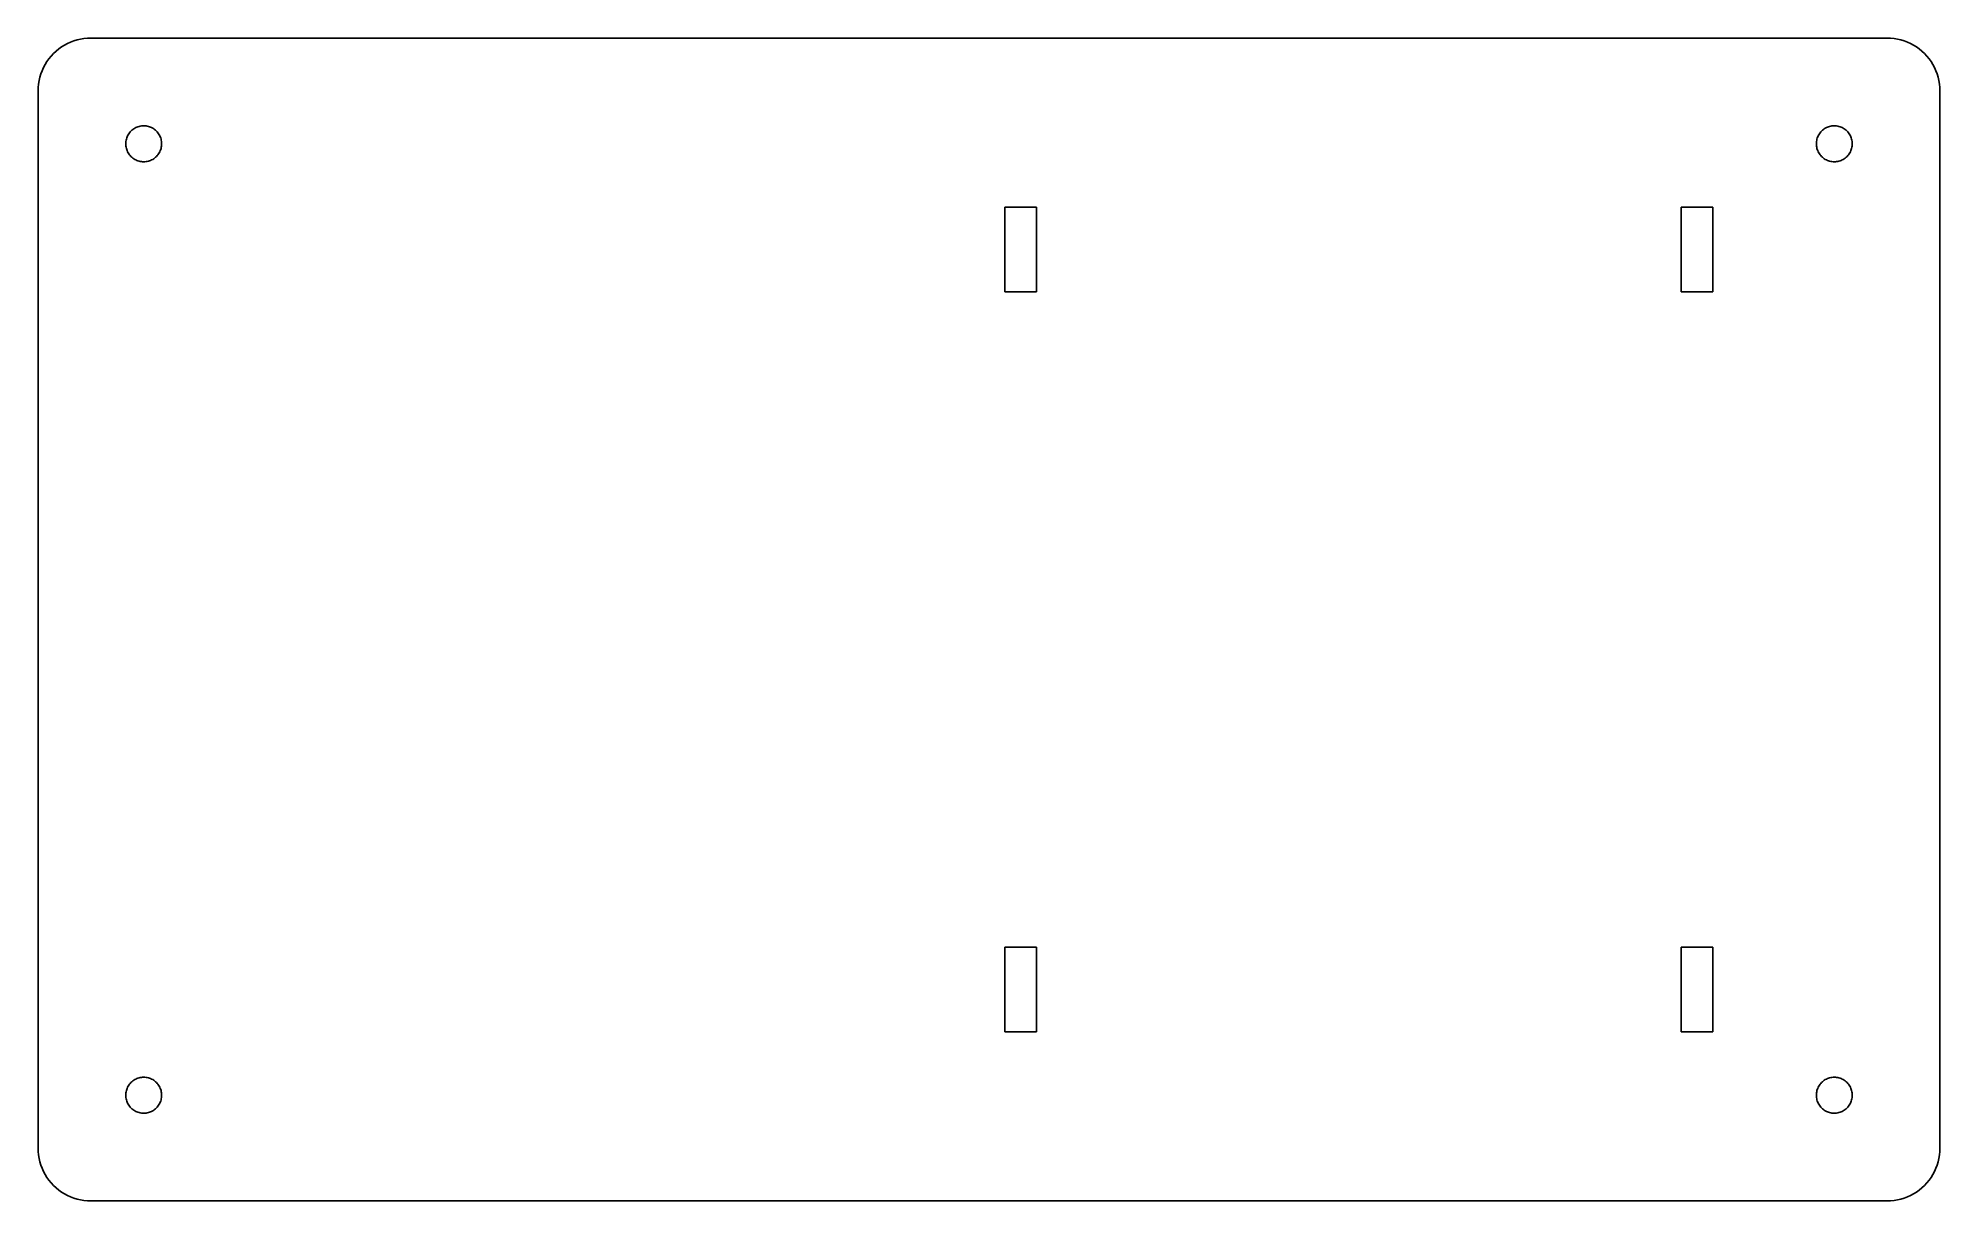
# Model space of a CAD drawing. Header units: metres. Extents: x -90 to 90, y -55 to 55.
import ezdxf

# ---------------------------------------------------------------- set-up
doc = ezdxf.new("R2010")
doc.units = ezdxf.units.M

msp = doc.modelspace()

# ---------------------------------------------------------------- linework, layer by layer
for p, q in [((-87.7778, 54.1573), (-88.0438, 53.9668)), ((-87.5, 54.3301), (-87.7778, 54.1573)), ((-87.2114, 54.4844), (-87.5, 54.3301)), ((-86.9134, 54.6194), (-87.2114, 54.4844)), ((-86.6072, 54.7346), (-86.9134, 54.6194)), ((-86.2941, 54.8296), (-86.6072, 54.7346)), ((-85.9754, 54.9039), (-86.2941, 54.8296)), ((-85.6526, 54.9572), (-85.9754, 54.9039)), ((-85.327, 54.9893), (-85.6526, 54.9572)), ((-85, 55), (-85.327, 54.9893)), ((85, 55), (-85, 55)), ((85.327, 54.9893), (85, 55)), ((85.6526, 54.9572), (85.327, 54.9893)), ((85.9754, 54.9039), (85.6526, 54.9572)), ((86.2941, 54.8296), (85.9754, 54.9039)), ((86.6072, 54.7346), (86.2941, 54.8296)), ((86.9134, 54.6194), (86.6072, 54.7346)), ((87.2114, 54.4844), (86.9134, 54.6194)), ((87.5, 54.3301), (87.2114, 54.4844)), ((87.7778, 54.1573), (87.5, 54.3301)), ((88.0438, 53.9668), (87.7778, 54.1573)), ((-89.4844, 52.2114), (-89.6194, 51.9134)), ((-89.3301, 52.5), (-89.4844, 52.2114)), ((-89.1573, 52.7778), (-89.3301, 52.5)), ((-88.9668, 53.0438), (-89.1573, 52.7778)), ((-88.7592, 53.2967), (-88.9668, 53.0438)), ((-88.5355, 53.5355), (-88.7592, 53.2967)), ((-88.2967, 53.7592), (-88.5355, 53.5355)), ((-88.0438, 53.9668), (-88.2967, 53.7592)), ((88.2967, 53.7592), (88.0438, 53.9668)), ((88.5355, 53.5355), (88.2967, 53.7592)), ((88.7592, 53.2967), (88.5355, 53.5355)), ((88.9668, 53.0438), (88.7592, 53.2967)), ((89.1573, 52.7778), (88.9668, 53.0438)), ((89.3301, 52.5), (89.1573, 52.7778)), ((89.4844, 52.2114), (89.3301, 52.5)), ((89.6194, 51.9134), (89.4844, 52.2114)), ((-89.9572, 50.6526), (-89.9893, 50.327)), ((-89.9039, 50.9754), (-89.9572, 50.6526)), ((-89.8296, 51.2941), (-89.9039, 50.9754)), ((-89.7346, 51.6072), (-89.8296, 51.2941)), ((-89.6194, 51.9134), (-89.7346, 51.6072)), ((89.7346, 51.6072), (89.6194, 51.9134)), ((89.8296, 51.2941), (89.7346, 51.6072)), ((89.9039, 50.9754), (89.8296, 51.2941)), ((89.9572, 50.6526), (89.9039, 50.9754)), ((89.9893, 50.327), (89.9572, 50.6526)), ((-89.9893, 50.327), (-90, 50)), ((-90, 50), (-90, -50)), ((90, 50), (89.9893, 50.327)), ((90, -50), (90, 50)), ((-81.7, 45), (-81.6964, 45.1112)), ((-81.6964, 44.8888), (-81.7, 45)), ((-81.6964, 45.1112), (-81.6855, 45.2219)), ((-81.6855, 45.2219), (-81.6673, 45.3317)), ((-81.6673, 45.3317), (-81.6421, 45.44)), ((-81.6421, 45.44), (-81.6098, 45.5464)), ((-81.6098, 45.5464), (-81.5706, 45.6506)), ((-81.5706, 45.6506), (-81.5247, 45.7519)), ((-81.5247, 45.7519), (-81.4722, 45.85)), ((-81.4722, 45.85), (-81.4135, 45.9445)), ((-81.4135, 45.9445), (-81.3487, 46.0349)), ((-81.3487, 46.0349), (-81.2781, 46.1209)), ((-81.2781, 46.1209), (-81.2021, 46.2021)), ((-81.2021, 46.2021), (-81.1209, 46.2781)), ((-81.1209, 46.2781), (-81.0349, 46.3487)), ((-81.0349, 46.3487), (-80.9445, 46.4135)), ((-80.9445, 46.4135), (-80.85, 46.4722)), ((-80.85, 46.4722), (-80.7519, 46.5247)), ((-80.7519, 46.5247), (-80.6506, 46.5706)), ((-80.6506, 46.5706), (-80.5464, 46.6098)), ((-80.5464, 46.6098), (-80.44, 46.6421)), ((-80.44, 46.6421), (-80.3317, 46.6673)), ((-80.3317, 46.6673), (-80.2219, 46.6855)), ((-80.2219, 46.6855), (-80.1112, 46.6964)), ((-80.1112, 46.6964), (-80, 46.7)), ((-80, 46.7), (-79.8888, 46.6964)), ((-79.8888, 46.6964), (-79.7781, 46.6855)), ((-79.7781, 46.6855), (-79.6683, 46.6673)), ((-79.6683, 46.6673), (-79.56, 46.6421)), ((-79.56, 46.6421), (-79.4536, 46.6098)), ((-79.4536, 46.6098), (-79.3494, 46.5706)), ((-79.3494, 46.5706), (-79.2481, 46.5247)), ((-79.2481, 46.5247), (-79.15, 46.4722)), ((-79.15, 46.4722), (-79.0555, 46.4135)), ((-79.0555, 46.4135), (-78.9651, 46.3487)), ((-78.9651, 46.3487), (-78.8791, 46.2781)), ((-78.8791, 46.2781), (-78.7979, 46.2021)), ((-78.7979, 46.2021), (-78.7219, 46.1209)), ((-78.7219, 46.1209), (-78.6513, 46.0349)), ((-78.6513, 46.0349), (-78.5865, 45.9445)), ((-78.5865, 45.9445), (-78.5278, 45.85)), ((-78.5278, 45.85), (-78.4753, 45.7519)), ((-78.4753, 45.7519), (-78.4294, 45.6506)), ((-78.4294, 45.6506), (-78.3902, 45.5464)), ((-78.3902, 45.5464), (-78.3579, 45.44)), ((-78.3579, 45.44), (-78.3327, 45.3317)), ((-78.3327, 45.3317), (-78.3145, 45.2219)), ((-78.3145, 45.2219), (-78.3036, 45.1112)), ((-78.3036, 45.1112), (-78.3, 45)), ((-78.3, 45), (-78.3036, 44.8888)), ((78.3, 45), (78.3036, 45.1112)), ((78.3036, 44.8888), (78.3, 45)), ((78.3036, 45.1112), (78.3145, 45.2219)), ((78.3145, 45.2219), (78.3327, 45.3317)), ((78.3327, 45.3317), (78.3579, 45.44)), ((78.3579, 45.44), (78.3902, 45.5464)), ((78.3902, 45.5464), (78.4294, 45.6506)), ((78.4294, 45.6506), (78.4753, 45.7519)), ((78.4753, 45.7519), (78.5278, 45.85)), ((78.5278, 45.85), (78.5865, 45.9445)), ((78.5865, 45.9445), (78.6513, 46.0349)), ((78.6513, 46.0349), (78.7219, 46.1209)), ((78.7219, 46.1209), (78.7979, 46.2021)), ((78.7979, 46.2021), (78.8791, 46.2781)), ((78.8791, 46.2781), (78.9651, 46.3487)), ((78.9651, 46.3487), (79.0555, 46.4135)), ((79.0555, 46.4135), (79.15, 46.4722)), ((79.15, 46.4722), (79.2481, 46.5247)), ((79.2481, 46.5247), (79.3494, 46.5706)), ((79.3494, 46.5706), (79.4536, 46.6098)), ((79.4536, 46.6098), (79.56, 46.6421)), ((79.56, 46.6421), (79.6683, 46.6673)), ((79.6683, 46.6673), (79.7781, 46.6855)), ((79.7781, 46.6855), (79.8888, 46.6964)), ((79.8888, 46.6964), (80, 46.7)), ((80, 46.7), (80.1112, 46.6964)), ((80.1112, 46.6964), (80.2219, 46.6855)), ((80.2219, 46.6855), (80.3317, 46.6673)), ((80.3317, 46.6673), (80.44, 46.6421)), ((80.44, 46.6421), (80.5464, 46.6098)), ((80.5464, 46.6098), (80.6506, 46.5706)), ((80.6506, 46.5706), (80.7519, 46.5247)), ((80.7519, 46.5247), (80.85, 46.4722)), ((80.85, 46.4722), (80.9445, 46.4135)), ((80.9445, 46.4135), (81.0349, 46.3487)), ((81.0349, 46.3487), (81.1209, 46.2781)), ((81.1209, 46.2781), (81.2021, 46.2021)), ((81.2021, 46.2021), (81.2781, 46.1209)), ((81.2781, 46.1209), (81.3487, 46.0349)), ((81.3487, 46.0349), (81.4135, 45.9445)), ((81.4135, 45.9445), (81.4722, 45.85)), ((81.4722, 45.85), (81.5247, 45.7519)), ((81.5247, 45.7519), (81.5706, 45.6506)), ((81.5706, 45.6506), (81.6098, 45.5464)), ((81.6098, 45.5464), (81.6421, 45.44)), ((81.6421, 45.44), (81.6673, 45.3317)), ((81.6673, 45.3317), (81.6855, 45.2219)), ((81.6855, 45.2219), (81.6964, 45.1112)), ((81.6964, 45.1112), (81.7, 45)), ((81.7, 45), (81.6964, 44.8888)), ((-81.6855, 44.7781), (-81.6964, 44.8888)), ((-81.6673, 44.6683), (-81.6855, 44.7781)), ((-81.6421, 44.56), (-81.6673, 44.6683)), ((-81.6098, 44.4536), (-81.6421, 44.56)), ((-81.5706, 44.3494), (-81.6098, 44.4536)), ((-81.5247, 44.2481), (-81.5706, 44.3494)), ((-81.4722, 44.15), (-81.5247, 44.2481)), ((-81.4135, 44.0555), (-81.4722, 44.15)), ((-81.3487, 43.9651), (-81.4135, 44.0555)), ((-81.2781, 43.8791), (-81.3487, 43.9651)), ((-81.2021, 43.7979), (-81.2781, 43.8791)), ((-81.1209, 43.7219), (-81.2021, 43.7979)), ((-81.0349, 43.6513), (-81.1209, 43.7219)), ((-80.9445, 43.5865), (-81.0349, 43.6513)), ((-80.85, 43.5278), (-80.9445, 43.5865)), ((-80.7519, 43.4753), (-80.85, 43.5278)), ((-80.6506, 43.4294), (-80.7519, 43.4753)), ((-80.5464, 43.3902), (-80.6506, 43.4294)), ((-80.44, 43.3579), (-80.5464, 43.3902)), ((-80.3317, 43.3327), (-80.44, 43.3579)), ((-80.2219, 43.3145), (-80.3317, 43.3327)), ((-80.1112, 43.3036), (-80.2219, 43.3145)), ((-80, 43.3), (-80.1112, 43.3036)), ((-79.8888, 43.3036), (-80, 43.3)), ((-79.7781, 43.3145), (-79.8888, 43.3036)), ((-79.6683, 43.3327), (-79.7781, 43.3145)), ((-79.56, 43.3579), (-79.6683, 43.3327)), ((-79.4536, 43.3902), (-79.56, 43.3579)), ((-79.3494, 43.4294), (-79.4536, 43.3902)), ((-79.2481, 43.4753), (-79.3494, 43.4294)), ((-79.15, 43.5278), (-79.2481, 43.4753)), ((-79.0555, 43.5865), (-79.15, 43.5278)), ((-78.9651, 43.6513), (-79.0555, 43.5865)), ((-78.8791, 43.7219), (-78.9651, 43.6513)), ((-78.7979, 43.7979), (-78.8791, 43.7219)), ((-78.7219, 43.8791), (-78.7979, 43.7979)), ((-78.6513, 43.9651), (-78.7219, 43.8791)), ((-78.5865, 44.0555), (-78.6513, 43.9651)), ((-78.5278, 44.15), (-78.5865, 44.0555)), ((-78.4753, 44.2481), (-78.5278, 44.15)), ((-78.4294, 44.3494), (-78.4753, 44.2481)), ((-78.3902, 44.4536), (-78.4294, 44.3494)), ((-78.3579, 44.56), (-78.3902, 44.4536)), ((-78.3327, 44.6683), (-78.3579, 44.56)), ((-78.3145, 44.7781), (-78.3327, 44.6683)), ((-78.3036, 44.8888), (-78.3145, 44.7781)), ((78.3145, 44.7781), (78.3036, 44.8888)), ((78.3327, 44.6683), (78.3145, 44.7781)), ((78.3579, 44.56), (78.3327, 44.6683)), ((78.3902, 44.4536), (78.3579, 44.56)), ((78.4294, 44.3494), (78.3902, 44.4536)), ((78.4753, 44.2481), (78.4294, 44.3494)), ((78.5278, 44.15), (78.4753, 44.2481)), ((78.5865, 44.0555), (78.5278, 44.15)), ((78.6513, 43.9651), (78.5865, 44.0555)), ((78.7219, 43.8791), (78.6513, 43.9651)), ((78.7979, 43.7979), (78.7219, 43.8791)), ((78.8791, 43.7219), (78.7979, 43.7979)), ((78.9651, 43.6513), (78.8791, 43.7219)), ((79.0555, 43.5865), (78.9651, 43.6513)), ((79.15, 43.5278), (79.0555, 43.5865)), ((79.2481, 43.4753), (79.15, 43.5278)), ((79.3494, 43.4294), (79.2481, 43.4753)), ((79.4536, 43.3902), (79.3494, 43.4294)), ((79.56, 43.3579), (79.4536, 43.3902)), ((79.6683, 43.3327), (79.56, 43.3579)), ((79.7781, 43.3145), (79.6683, 43.3327)), ((79.8888, 43.3036), (79.7781, 43.3145)), ((80, 43.3), (79.8888, 43.3036)), ((80.1112, 43.3036), (80, 43.3)), ((80.2219, 43.3145), (80.1112, 43.3036)), ((80.3317, 43.3327), (80.2219, 43.3145)), ((80.44, 43.3579), (80.3317, 43.3327)), ((80.5464, 43.3902), (80.44, 43.3579)), ((80.6506, 43.4294), (80.5464, 43.3902)), ((80.7519, 43.4753), (80.6506, 43.4294)), ((80.85, 43.5278), (80.7519, 43.4753)), ((80.9445, 43.5865), (80.85, 43.5278)), ((81.0349, 43.6513), (80.9445, 43.5865)), ((81.1209, 43.7219), (81.0349, 43.6513)), ((81.2021, 43.7979), (81.1209, 43.7219)), ((81.2781, 43.8791), (81.2021, 43.7979)), ((81.3487, 43.9651), (81.2781, 43.8791)), ((81.4135, 44.0555), (81.3487, 43.9651)), ((81.4722, 44.15), (81.4135, 44.0555)), ((81.5247, 44.2481), (81.4722, 44.15)), ((81.5706, 44.3494), (81.5247, 44.2481)), ((81.6098, 44.4536), (81.5706, 44.3494)), ((81.6421, 44.56), (81.6098, 44.4536)), ((81.6673, 44.6683), (81.6421, 44.56)), ((81.6855, 44.7781), (81.6673, 44.6683)), ((81.6964, 44.8888), (81.6855, 44.7781)), ((1.5, 31), (1.5, 39)), ((1.5, 39), (4.5, 39)), ((4.5, 39), (4.5, 31)), ((65.5, 31), (65.5, 39)), ((65.5, 39), (68.5, 39)), ((68.5, 39), (68.5, 31)), ((4.5, 31), (1.5, 31)), ((68.5, 31), (65.5, 31)), ((1.5, -39), (1.5, -31)), ((1.5, -31), (4.5, -31)), ((4.5, -31), (4.5, -39)), ((65.5, -39), (65.5, -31)), ((65.5, -31), (68.5, -31)), ((68.5, -31), (68.5, -39)), ((4.5, -39), (1.5, -39)), ((68.5, -39), (65.5, -39)), ((-81.7, -45), (-81.6964, -44.8888)), ((-81.6964, -45.1112), (-81.7, -45)), ((-81.6964, -44.8888), (-81.6855, -44.7781)), ((-81.6855, -44.7781), (-81.6673, -44.6683)), ((-81.6673, -44.6683), (-81.6421, -44.56)), ((-81.6421, -44.56), (-81.6098, -44.4536)), ((-81.6098, -44.4536), (-81.5706, -44.3494)), ((-81.5706, -44.3494), (-81.5247, -44.2481)), ((-81.5247, -44.2481), (-81.4722, -44.15)), ((-81.4722, -44.15), (-81.4135, -44.0555)), ((-81.4135, -44.0555), (-81.3487, -43.9651)), ((-81.3487, -43.9651), (-81.2781, -43.8791)), ((-81.2781, -43.8791), (-81.2021, -43.7979)), ((-81.2021, -43.7979), (-81.1209, -43.7219)), ((-81.1209, -43.7219), (-81.0349, -43.6513)), ((-81.0349, -43.6513), (-80.9445, -43.5865)), ((-80.9445, -43.5865), (-80.85, -43.5278)), ((-80.85, -43.5278), (-80.7519, -43.4753)), ((-80.7519, -43.4753), (-80.6506, -43.4294)), ((-80.6506, -43.4294), (-80.5464, -43.3902)), ((-80.5464, -43.3902), (-80.44, -43.3579)), ((-80.44, -43.3579), (-80.3317, -43.3327)), ((-80.3317, -43.3327), (-80.2219, -43.3145)), ((-80.2219, -43.3145), (-80.1112, -43.3036)), ((-80.1112, -43.3036), (-80, -43.3)), ((-80, -43.3), (-79.8888, -43.3036)), ((-79.8888, -43.3036), (-79.7781, -43.3145)), ((-79.7781, -43.3145), (-79.6683, -43.3327)), ((-79.6683, -43.3327), (-79.56, -43.3579)), ((-79.56, -43.3579), (-79.4536, -43.3902)), ((-79.4536, -43.3902), (-79.3494, -43.4294)), ((-79.3494, -43.4294), (-79.2481, -43.4753)), ((-79.2481, -43.4753), (-79.15, -43.5278)), ((-79.15, -43.5278), (-79.0555, -43.5865)), ((-79.0555, -43.5865), (-78.9651, -43.6513)), ((-78.9651, -43.6513), (-78.8791, -43.7219)), ((-78.8791, -43.7219), (-78.7979, -43.7979)), ((-78.7979, -43.7979), (-78.7219, -43.8791)), ((-78.7219, -43.8791), (-78.6513, -43.9651)), ((-78.6513, -43.9651), (-78.5865, -44.0555)), ((-78.5865, -44.0555), (-78.5278, -44.15)), ((-78.5278, -44.15), (-78.4753, -44.2481)), ((-78.4753, -44.2481), (-78.4294, -44.3494)), ((-78.4294, -44.3494), (-78.3902, -44.4536)), ((-78.3902, -44.4536), (-78.3579, -44.56)), ((-78.3579, -44.56), (-78.3327, -44.6683)), ((-78.3327, -44.6683), (-78.3145, -44.7781)), ((-78.3145, -44.7781), (-78.3036, -44.8888)), ((-78.3036, -44.8888), (-78.3, -45)), ((-78.3, -45), (-78.3036, -45.1112)), ((78.3, -45), (78.3036, -44.8888)), ((78.3036, -45.1112), (78.3, -45)), ((78.3036, -44.8888), (78.3145, -44.7781)), ((78.3145, -44.7781), (78.3327, -44.6683)), ((78.3327, -44.6683), (78.3579, -44.56)), ((78.3579, -44.56), (78.3902, -44.4536)), ((78.3902, -44.4536), (78.4294, -44.3494)), ((78.4294, -44.3494), (78.4753, -44.2481)), ((78.4753, -44.2481), (78.5278, -44.15)), ((78.5278, -44.15), (78.5865, -44.0555)), ((78.5865, -44.0555), (78.6513, -43.9651)), ((78.6513, -43.9651), (78.7219, -43.8791)), ((78.7219, -43.8791), (78.7979, -43.7979)), ((78.7979, -43.7979), (78.8791, -43.7219)), ((78.8791, -43.7219), (78.9651, -43.6513)), ((78.9651, -43.6513), (79.0555, -43.5865)), ((79.0555, -43.5865), (79.15, -43.5278)), ((79.15, -43.5278), (79.2481, -43.4753)), ((79.2481, -43.4753), (79.3494, -43.4294)), ((79.3494, -43.4294), (79.4536, -43.3902)), ((79.4536, -43.3902), (79.56, -43.3579)), ((79.56, -43.3579), (79.6683, -43.3327)), ((79.6683, -43.3327), (79.7781, -43.3145)), ((79.7781, -43.3145), (79.8888, -43.3036)), ((79.8888, -43.3036), (80, -43.3)), ((80, -43.3), (80.1112, -43.3036)), ((80.1112, -43.3036), (80.2219, -43.3145)), ((80.2219, -43.3145), (80.3317, -43.3327)), ((80.3317, -43.3327), (80.44, -43.3579)), ((80.44, -43.3579), (80.5464, -43.3902)), ((80.5464, -43.3902), (80.6506, -43.4294)), ((80.6506, -43.4294), (80.7519, -43.4753)), ((80.7519, -43.4753), (80.85, -43.5278)), ((80.85, -43.5278), (80.9445, -43.5865)), ((80.9445, -43.5865), (81.0349, -43.6513)), ((81.0349, -43.6513), (81.1209, -43.7219)), ((81.1209, -43.7219), (81.2021, -43.7979)), ((81.2021, -43.7979), (81.2781, -43.8791)), ((81.2781, -43.8791), (81.3487, -43.9651)), ((81.3487, -43.9651), (81.4135, -44.0555)), ((81.4135, -44.0555), (81.4722, -44.15)), ((81.4722, -44.15), (81.5247, -44.2481)), ((81.5247, -44.2481), (81.5706, -44.3494)), ((81.5706, -44.3494), (81.6098, -44.4536)), ((81.6098, -44.4536), (81.6421, -44.56)), ((81.6421, -44.56), (81.6673, -44.6683)), ((81.6673, -44.6683), (81.6855, -44.7781)), ((81.6855, -44.7781), (81.6964, -44.8888)), ((81.6964, -44.8888), (81.7, -45)), ((81.7, -45), (81.6964, -45.1112)), ((-81.6855, -45.2219), (-81.6964, -45.1112)), ((-81.6673, -45.3317), (-81.6855, -45.2219)), ((-81.6421, -45.44), (-81.6673, -45.3317)), ((-81.6098, -45.5464), (-81.6421, -45.44)), ((-81.5706, -45.6506), (-81.6098, -45.5464)), ((-81.5247, -45.7519), (-81.5706, -45.6506)), ((-81.4722, -45.85), (-81.5247, -45.7519)), ((-81.4135, -45.9445), (-81.4722, -45.85)), ((-81.3487, -46.0349), (-81.4135, -45.9445)), ((-81.2781, -46.1209), (-81.3487, -46.0349)), ((-81.2021, -46.2021), (-81.2781, -46.1209)), ((-81.1209, -46.2781), (-81.2021, -46.2021)), ((-81.0349, -46.3487), (-81.1209, -46.2781)), ((-80.9445, -46.4135), (-81.0349, -46.3487)), ((-80.85, -46.4722), (-80.9445, -46.4135)), ((-80.7519, -46.5247), (-80.85, -46.4722)), ((-80.6506, -46.5706), (-80.7519, -46.5247)), ((-80.5464, -46.6098), (-80.6506, -46.5706)), ((-80.44, -46.6421), (-80.5464, -46.6098)), ((-80.3317, -46.6673), (-80.44, -46.6421)), ((-80.2219, -46.6855), (-80.3317, -46.6673)), ((-80.1112, -46.6964), (-80.2219, -46.6855)), ((-80, -46.7), (-80.1112, -46.6964)), ((-79.8888, -46.6964), (-80, -46.7)), ((-79.7781, -46.6855), (-79.8888, -46.6964)), ((-79.6683, -46.6673), (-79.7781, -46.6855)), ((-79.56, -46.6421), (-79.6683, -46.6673)), ((-79.4536, -46.6098), (-79.56, -46.6421)), ((-79.3494, -46.5706), (-79.4536, -46.6098)), ((-79.2481, -46.5247), (-79.3494, -46.5706)), ((-79.15, -46.4722), (-79.2481, -46.5247)), ((-79.0555, -46.4135), (-79.15, -46.4722)), ((-78.9651, -46.3487), (-79.0555, -46.4135)), ((-78.8791, -46.2781), (-78.9651, -46.3487)), ((-78.7979, -46.2021), (-78.8791, -46.2781)), ((-78.7219, -46.1209), (-78.7979, -46.2021)), ((-78.6513, -46.0349), (-78.7219, -46.1209)), ((-78.5865, -45.9445), (-78.6513, -46.0349)), ((-78.5278, -45.85), (-78.5865, -45.9445)), ((-78.4753, -45.7519), (-78.5278, -45.85)), ((-78.4294, -45.6506), (-78.4753, -45.7519)), ((-78.3902, -45.5464), (-78.4294, -45.6506)), ((-78.3579, -45.44), (-78.3902, -45.5464)), ((-78.3327, -45.3317), (-78.3579, -45.44)), ((-78.3145, -45.2219), (-78.3327, -45.3317)), ((-78.3036, -45.1112), (-78.3145, -45.2219)), ((78.3145, -45.2219), (78.3036, -45.1112)), ((78.3327, -45.3317), (78.3145, -45.2219)), ((78.3579, -45.44), (78.3327, -45.3317)), ((78.3902, -45.5464), (78.3579, -45.44)), ((78.4294, -45.6506), (78.3902, -45.5464)), ((78.4753, -45.7519), (78.4294, -45.6506)), ((78.5278, -45.85), (78.4753, -45.7519)), ((78.5865, -45.9445), (78.5278, -45.85)), ((78.6513, -46.0349), (78.5865, -45.9445)), ((78.7219, -46.1209), (78.6513, -46.0349)), ((78.7979, -46.2021), (78.7219, -46.1209)), ((78.8791, -46.2781), (78.7979, -46.2021)), ((78.9651, -46.3487), (78.8791, -46.2781)), ((79.0555, -46.4135), (78.9651, -46.3487)), ((79.15, -46.4722), (79.0555, -46.4135)), ((79.2481, -46.5247), (79.15, -46.4722)), ((79.3494, -46.5706), (79.2481, -46.5247)), ((79.4536, -46.6098), (79.3494, -46.5706)), ((79.56, -46.6421), (79.4536, -46.6098)), ((79.6683, -46.6673), (79.56, -46.6421)), ((79.7781, -46.6855), (79.6683, -46.6673)), ((79.8888, -46.6964), (79.7781, -46.6855)), ((80, -46.7), (79.8888, -46.6964)), ((80.1112, -46.6964), (80, -46.7)), ((80.2219, -46.6855), (80.1112, -46.6964)), ((80.3317, -46.6673), (80.2219, -46.6855)), ((80.44, -46.6421), (80.3317, -46.6673)), ((80.5464, -46.6098), (80.44, -46.6421)), ((80.6506, -46.5706), (80.5464, -46.6098)), ((80.7519, -46.5247), (80.6506, -46.5706)), ((80.85, -46.4722), (80.7519, -46.5247)), ((80.9445, -46.4135), (80.85, -46.4722)), ((81.0349, -46.3487), (80.9445, -46.4135)), ((81.1209, -46.2781), (81.0349, -46.3487)), ((81.2021, -46.2021), (81.1209, -46.2781)), ((81.2781, -46.1209), (81.2021, -46.2021)), ((81.3487, -46.0349), (81.2781, -46.1209)), ((81.4135, -45.9445), (81.3487, -46.0349)), ((81.4722, -45.85), (81.4135, -45.9445)), ((81.5247, -45.7519), (81.4722, -45.85)), ((81.5706, -45.6506), (81.5247, -45.7519)), ((81.6098, -45.5464), (81.5706, -45.6506)), ((81.6421, -45.44), (81.6098, -45.5464)), ((81.6673, -45.3317), (81.6421, -45.44)), ((81.6855, -45.2219), (81.6673, -45.3317)), ((81.6964, -45.1112), (81.6855, -45.2219)), ((-90, -50), (-89.9893, -50.327)), ((-89.9893, -50.327), (-89.9572, -50.6526)), ((89.9572, -50.6526), (89.9893, -50.327)), ((89.9893, -50.327), (90, -50)), ((-89.9572, -50.6526), (-89.9039, -50.9754)), ((-89.9039, -50.9754), (-89.8296, -51.2941)), ((-89.8296, -51.2941), (-89.7346, -51.6072)), ((-89.7346, -51.6072), (-89.6194, -51.9134)), ((-89.6194, -51.9134), (-89.4844, -52.2114)), ((89.4844, -52.2114), (89.6194, -51.9134)), ((89.6194, -51.9134), (89.7346, -51.6072)), ((89.7346, -51.6072), (89.8296, -51.2941)), ((89.8296, -51.2941), (89.9039, -50.9754)), ((89.9039, -50.9754), (89.9572, -50.6526)), ((-89.4844, -52.2114), (-89.3301, -52.5)), ((-89.3301, -52.5), (-89.1573, -52.7778)), ((-89.1573, -52.7778), (-88.9668, -53.0438)), ((-88.9668, -53.0438), (-88.7592, -53.2967)), ((-88.7592, -53.2967), (-88.5355, -53.5355)), ((-88.5355, -53.5355), (-88.2967, -53.7592)), ((-88.2967, -53.7592), (-88.0438, -53.9668)), ((-88.0438, -53.9668), (-87.7778, -54.1573)), ((87.7778, -54.1573), (88.0438, -53.9668)), ((88.0438, -53.9668), (88.2967, -53.7592)), ((88.2967, -53.7592), (88.5355, -53.5355)), ((88.5355, -53.5355), (88.7592, -53.2967)), ((88.7592, -53.2967), (88.9668, -53.0438)), ((88.9668, -53.0438), (89.1573, -52.7778)), ((89.1573, -52.7778), (89.3301, -52.5)), ((89.3301, -52.5), (89.4844, -52.2114)), ((-87.7778, -54.1573), (-87.5, -54.3301)), ((-87.5, -54.3301), (-87.2114, -54.4844)), ((-87.2114, -54.4844), (-86.9134, -54.6194)), ((-86.9134, -54.6194), (-86.6072, -54.7346)), ((-86.6072, -54.7346), (-86.2941, -54.8296)), ((-86.2941, -54.8296), (-85.9754, -54.9039)), ((-85.9754, -54.9039), (-85.6526, -54.9572)), ((-85.6526, -54.9572), (-85.327, -54.9893)), ((-85.327, -54.9893), (-85, -55)), ((-85, -55), (85, -55)), ((85, -55), (85.327, -54.9893)), ((85.327, -54.9893), (85.6526, -54.9572)), ((85.6526, -54.9572), (85.9754, -54.9039)), ((85.9754, -54.9039), (86.2941, -54.8296)), ((86.2941, -54.8296), (86.6072, -54.7346)), ((86.6072, -54.7346), (86.9134, -54.6194)), ((86.9134, -54.6194), (87.2114, -54.4844)), ((87.2114, -54.4844), (87.5, -54.3301)), ((87.5, -54.3301), (87.7778, -54.1573))]:
    msp.add_line(p, q)

doc.saveas('drawing.dxf')
